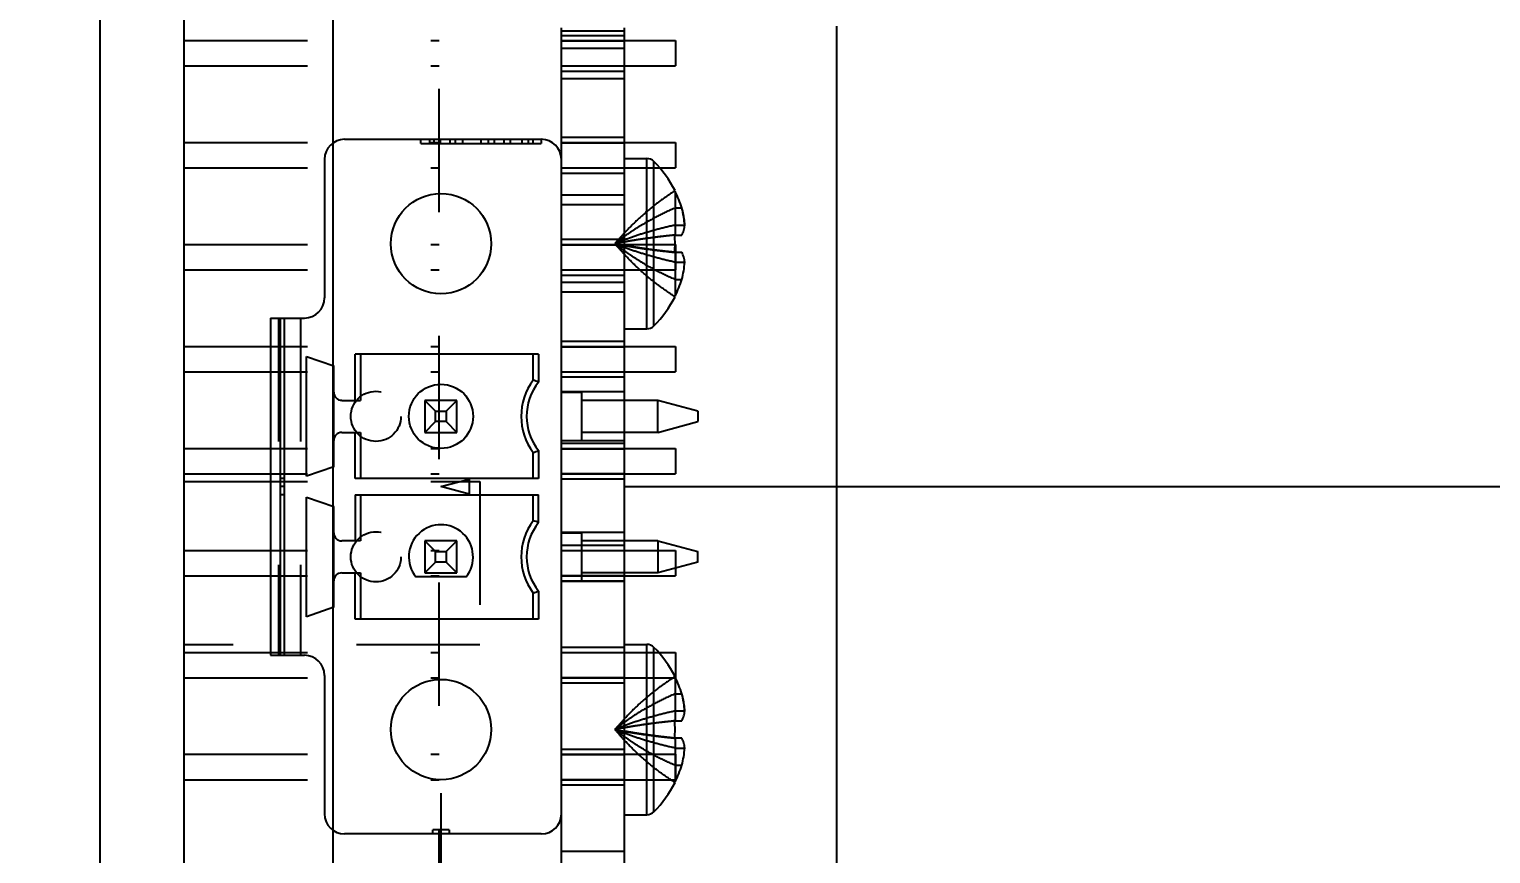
# Model space of a CAD drawing. Header units: inches. Extents: x 0 to 22, y 0 to 17.
# Drawn here: x 16.264 to 17.697, y 8.666 to 9.474 of the extents above; entities that cross this region are included whole.
import ezdxf

# ---------------------------------------------------------------- set-up
doc = ezdxf.new("R2010")
doc.units = ezdxf.units.IN
doc.header["$LTSCALE"] = 1.21
doc.header["$MEASUREMENT"] = 0
doc.linetypes.add('HIDDEN', pattern=[0.2, 0.1, -0.1])
doc.layers.get('0').update_dxf_attribs({"linetype": 'CONTINUOUS'})
doc.layers.add('DEFAULT_2', color=8, linetype='HIDDEN')
doc.layers.add('DIMENSIONS', color=7, linetype='CONTINUOUS')
doc.styles.get("Standard").update_dxf_attribs({"font": 'txt', "width": 0.8})
doc.dimstyles.new('DIMSTYLE_2', dxfattribs={"dimtxt": 0.125, "dimasz": 0.18, "dimexe": 0.18, "dimexo": 0.0625, "dimgap": 0.09, "dimtad": 0, "dimtih": 1, "dimtoh": 1, "dimdec": 3, "dimzin": 4, "dimdsep": 46, "dimtxsty": 'STANDARD', "dimblk": '_FILLED', "dimblk1": '_FILLED', "dimblk2": '_FILLED', "dimcen": 0.09, "dimadec": 0, "dimazin": 0, "dimtp": 0.01, "dimtm": 0.01, "dimtfac": 1, "dimtdec": 3, "dimtofl": 0, "dimtmove": 0, "dimatfit": 3, "dimldrblk": '_FILLED', "dimfxl": 1, "dimtolj": 1, "dimtzin": 4, "dimarcsym": 0})

# ---------------------------------------------------------------- blocks, each defined once
blk = doc.blocks.new('*D16')
at = {"layer": 'DIMENSIONS', "color": 2, "linetype": 'CONTINUOUS'}
blk.add_line((17.0557, 9.4771), (17.0557, 6.4381), dxfattribs=at)
at = {"layer": 'DIMENSIONS', "color": 2, "linetype": 'CONTINUOUS', "insert": (16.9932, 6.3756), "char_height": 0.125, "width": 1.225, "attachment_point": 3, "rotation": 90, "line_spacing_factor": 0.9}
blk.add_mtext('-.208{\\Ftxt.shx;\\W1.000000;\\H0.125000; }[5.28]', dxfattribs=at)
blk = doc.blocks.new('_FILLED')
at = {"color": 0, "linetype": 'BYBLOCK'}
blk.add_solid([(0, 0), (-1, 0.1736), (-1, -0.1736)], dxfattribs=at)
blk = doc.blocks.new('*D18')
at = {"layer": 'DIMENSIONS', "color": 2, "linetype": 'CONTINUOUS'}
blk.add_line((16.3329, 9.5009), (16.3329, 6.4381), dxfattribs=at)
at = {"layer": 'DIMENSIONS', "color": 2, "linetype": 'CONTINUOUS', "insert": (16.2704, 6.3756), "char_height": 0.125, "width": 1.225, "attachment_point": 3, "rotation": 90, "line_spacing_factor": 0.9}
blk.add_mtext('.515{\\Ftxt.shx;\\W1.000000;\\H0.125000; }[13.07]', dxfattribs=at)
blk = doc.blocks.new('*D19')
at = {"layer": 'DIMENSIONS', "color": 2, "linetype": 'CONTINUOUS'}
blk.add_line((16.6676, 8.7249), (16.6676, 6.4381), dxfattribs=at)
at = {"layer": 'DIMENSIONS', "color": 2, "linetype": 'CONTINUOUS', "insert": (16.6051, 6.3756), "char_height": 0.125, "width": 1.125, "attachment_point": 3, "rotation": 90, "line_spacing_factor": 0.9}
blk.add_mtext('.180{\\Ftxt.shx;\\W1.000000;\\H0.125000; }[4.57]', dxfattribs=at)
blk = doc.blocks.new('*D20')
at = {"layer": 'DIMENSIONS', "color": 2, "linetype": 'CONTINUOUS'}
for p, q in [((16.5617, 9.6473), (16.5617, 6.894)), ((16.5617, 6.894), (16.4948, 6.8206)), ((16.4948, 6.8206), (16.4948, 6.4381))]:
    blk.add_line(p, q, dxfattribs=at)
at = {"layer": 'DIMENSIONS', "color": 2, "linetype": 'CONTINUOUS', "insert": (16.4323, 6.3756), "char_height": 0.125, "width": 1.125, "attachment_point": 3, "rotation": 90, "line_spacing_factor": 0.9}
blk.add_mtext('.286{\\Ftxt.shx;\\W1.000000;\\H0.125000; }[7.26]', dxfattribs=at)
blk = doc.blocks.new('*D21')
at = {"layer": 'DIMENSIONS', "color": 2, "linetype": 'CONTINUOUS'}
blk.add_line((16.8482, 9.0256), (17.7432, 9.0256), dxfattribs=at)
at = {"layer": 'DIMENSIONS', "color": 2, "linetype": 'CONTINUOUS', "insert": (17.8057, 9.0881), "char_height": 0.125, "width": 1.325, "attachment_point": 1, "line_spacing_factor": 0.9}
blk.add_mtext('1.900{\\Ftxt.shx;\\W1.000000;\\H0.125000; }[48.26]', dxfattribs=at)
blk = doc.blocks.new('*D23')
at = {"layer": 'DIMENSIONS', "color": 2, "linetype": 'CONTINUOUS'}
blk.add_line((16.6718, 9.8004), (17.7432, 9.8004), dxfattribs=at)
at = {"layer": 'DIMENSIONS', "color": 2, "linetype": 'CONTINUOUS', "insert": (17.8057, 9.8629), "char_height": 0.125, "width": 1.325, "attachment_point": 1, "line_spacing_factor": 0.9}
blk.add_mtext('2.675{\\Ftxt.shx;\\W1.000000;\\H0.125000; }[67.94]', dxfattribs=at)

msp = doc.modelspace()

# ---------------------------------------------------------------- linework, layer by layer
at = {"color": 7, "linetype": 'CONTINUOUS'}
for p, q in [((16.4157, 8.3776), (16.4157, 9.559)), ((16.7857, 7.1256), (16.7857, 9.4756)), ((16.8477, 7.1256), (16.8477, 9.4756)), ((16.7857, 9.4726), (16.8477, 9.4726)), ((16.8477, 9.4631), (16.8977, 9.4631)), ((16.8977, 9.4631), (16.8977, 9.4381)), ((16.8477, 9.4381), (16.8977, 9.4381)), ((16.8477, 9.4256), (16.7857, 9.4256)), ((16.766, 9.3661), (16.5731, 9.3661)), ((16.8477, 9.3631), (16.8977, 9.3631)), ((16.8977, 9.3631), (16.8977, 9.3381)), ((16.5534, 9.3465), (16.5534, 9.2106)), ((16.8477, 9.3473), (16.8694, 9.3473)), ((16.8694, 9.1803), (16.8694, 9.3473)), ((16.8765, 9.1832), (16.8765, 9.3443)), ((16.8822, 9.3381), (16.8977, 9.3381)), ((16.8969, 9.3156), (16.8972, 9.3158)), ((16.8969, 9.2722), (16.8972, 9.2723)), ((16.8972, 9.2723), (16.9039, 9.2723)), ((16.8972, 9.2631), (16.8977, 9.2631)), ((16.8977, 9.2631), (16.8977, 9.2553)), ((16.8972, 9.2553), (16.8969, 9.2553)), ((16.9039, 9.2553), (16.8972, 9.2553)), ((16.8972, 9.2118), (16.8969, 9.2119)), ((16.5003, 9.1909), (16.5337, 9.1909)), ((16.5003, 9.1909), (16.5003, 8.8602)), ((16.5101, 8.8602), (16.5101, 9.1909)), ((16.514, 9.0335), (16.514, 9.1909)), ((16.8477, 9.1803), (16.8694, 9.1803)), ((16.8477, 9.1631), (16.8977, 9.1631)), ((16.8977, 9.1631), (16.8977, 9.1381)), ((16.5357, 9.1531), (16.5625, 9.1439)), ((16.5357, 9.0358), (16.5357, 9.1531)), ((16.7634, 9.1555), (16.5836, 9.1555)), ((16.5836, 9.1102), (16.5836, 9.1555)), ((16.5888, 9.1555), (16.5888, 9.1102)), ((16.7581, 9.1299), (16.7581, 9.1555)), ((16.7634, 9.1555), (16.7634, 9.1281)), ((16.5625, 9.0451), (16.5625, 9.1439)), ((16.8477, 9.1381), (16.8977, 9.1381)), ((16.5703, 9.1102), (16.5888, 9.1102)), ((16.6833, 9.1102), (16.6518, 9.1102)), ((16.6624, 9.0997), (16.6518, 9.1102)), ((16.6518, 9.1102), (16.6518, 9.0787)), ((16.6833, 9.1102), (16.6728, 9.0997)), ((16.6833, 9.0787), (16.6833, 9.1102)), ((16.8802, 9.1102), (16.8477, 9.1102)), ((16.9195, 9.0997), (16.8802, 9.1102)), ((16.8802, 9.0787), (16.8802, 9.1102)), ((16.6518, 9.0787), (16.6624, 9.0893)), ((16.6624, 9.0997), (16.6728, 9.0997)), ((16.6624, 9.0893), (16.6624, 9.0997)), ((16.6728, 9.0893), (16.6624, 9.0893)), ((16.6728, 9.0997), (16.6728, 9.0893)), ((16.6728, 9.0893), (16.6833, 9.0787)), ((16.8802, 9.0787), (16.9195, 9.0893)), ((16.9195, 9.0997), (16.9195, 9.0893)), ((16.5703, 9.0787), (16.5888, 9.0787)), ((16.5836, 9.0335), (16.5836, 9.0787)), ((16.5888, 9.0787), (16.5888, 9.0335)), ((16.6518, 9.0787), (16.6833, 9.0787)), ((16.8802, 9.0787), (16.8477, 9.0787)), ((16.7634, 9.0609), (16.7634, 9.0335)), ((16.8477, 9.0631), (16.8977, 9.0631)), ((16.8977, 9.0631), (16.8977, 9.0381)), ((16.7581, 9.0335), (16.7581, 9.0591)), ((16.514, 9.0335), (16.5101, 9.0335)), ((16.5625, 9.0451), (16.5357, 9.0358)), ((16.7634, 9.0335), (16.5836, 9.0335)), ((16.6676, 9.0256), (16.6951, 9.033)), ((16.6951, 9.033), (16.6951, 9.0182)), ((16.8477, 9.0381), (16.8977, 9.0381)), ((16.514, 9.0177), (16.5101, 9.0177)), ((16.514, 8.8602), (16.514, 9.0177)), ((16.5836, 9.0177), (16.7634, 9.0177)), ((16.5836, 9.0177), (16.5836, 8.9724)), ((16.5888, 9.0177), (16.5888, 8.9724)), ((16.6951, 9.0182), (16.6676, 9.0256)), ((16.7581, 8.9921), (16.7581, 9.0177)), ((16.7634, 8.9903), (16.7634, 9.0177)), ((16.5357, 9.0154), (16.5625, 9.0061)), ((16.5357, 8.898), (16.5357, 9.0154)), ((16.5625, 8.9073), (16.5625, 9.0061)), ((16.5888, 8.9724), (16.5703, 8.9724)), ((16.6833, 8.9724), (16.6518, 8.9724)), ((16.6624, 8.9619), (16.6518, 8.9724)), ((16.6518, 8.9724), (16.6518, 8.9409)), ((16.6624, 8.9619), (16.6728, 8.9619)), ((16.6624, 8.9515), (16.6624, 8.9619)), ((16.6833, 8.9724), (16.6728, 8.9619)), ((16.6728, 8.9619), (16.6728, 8.9515)), ((16.6833, 8.9409), (16.6833, 8.9724)), ((16.8802, 8.9724), (16.8477, 8.9724)), ((16.8802, 8.9724), (16.9195, 8.9619)), ((16.8802, 8.9724), (16.8802, 8.9409)), ((16.9195, 8.9515), (16.9195, 8.9619)), ((16.6518, 8.9409), (16.6624, 8.9515)), ((16.6728, 8.9515), (16.6624, 8.9515)), ((16.6728, 8.9515), (16.6833, 8.9409)), ((16.9195, 8.9515), (16.8802, 8.9409)), ((16.8977, 8.9456), (16.8977, 8.9381)), ((16.5703, 8.9409), (16.5888, 8.9409)), ((16.5836, 8.8957), (16.5836, 8.9409)), ((16.5888, 8.9409), (16.5888, 8.8957)), ((16.6922, 8.937), (16.643, 8.937)), ((16.6518, 8.9409), (16.6833, 8.9409)), ((16.8802, 8.9409), (16.8477, 8.9409)), ((16.8477, 8.9381), (16.8977, 8.9381)), ((16.7581, 8.8957), (16.7581, 8.9213)), ((16.7634, 8.9231), (16.7634, 8.8957)), ((16.5625, 8.9073), (16.5357, 8.898)), ((16.7634, 8.8957), (16.5836, 8.8957)), ((16.5003, 8.8602), (16.5337, 8.8602)), ((16.8477, 8.8709), (16.8694, 8.8709)), ((16.8694, 8.7039), (16.8694, 8.8709)), ((16.8765, 8.7069), (16.8765, 8.8679)), ((16.881, 8.8631), (16.8977, 8.8631)), ((16.8977, 8.8631), (16.8977, 8.8381)), ((16.5534, 8.8405), (16.5534, 8.7047)), ((16.8969, 8.8392), (16.8972, 8.8394)), ((16.8975, 8.8381), (16.8977, 8.8381)), ((16.8969, 8.7959), (16.8972, 8.7959)), ((16.8972, 8.7959), (16.9039, 8.7959)), ((16.8972, 8.7789), (16.8969, 8.7789)), ((16.9039, 8.7789), (16.8972, 8.7789)), ((16.8972, 8.7354), (16.8969, 8.7356)), ((16.8477, 8.7039), (16.8694, 8.7039)), ((16.766, 8.685), (16.5731, 8.685))]:
    msp.add_line(p, q, dxfattribs=at)
for centre, radius in [((16.6676, 9.2638), 0.0492), ((16.6676, 9.0945), 0.0315), ((16.6676, 8.7874), 0.0492)]:
    msp.add_circle(centre, radius, dxfattribs=at)
for centre, radius, start, end in [((16.5731, 9.3465), 0.0197, 90, 180), ((16.766, 9.3465), 0.0197, 0, 90), ((16.8694, 9.3373), 0.01, 44.8073, 90), ((16.7954, 9.2638), 0.1143, 27.0623, 44.8073), ((16.7945, 9.2638), 0.1147, 26.5511, 26.8473), ((16.7954, 9.2638), 0.114, 17.8829, 26.7492), ((16.8223, 9.2761), 0.0846, 3.9723, 15.5329), ((16.7624, 9.2638), 0.1348, 356.396, 3.6039), ((16.8223, 9.2514), 0.0846, 344.4671, 356.0277), ((16.7954, 9.2638), 0.114, 333.2508, 342.1171), ((16.5337, 9.2106), 0.0197, 270, 360), ((16.7954, 9.2638), 0.1143, 315.1927, 332.9377), ((16.7945, 9.2638), 0.1147, 333.1527, 333.4489), ((16.8694, 9.1903), 0.01, 270, 315.1927), ((16.5703, 9.1181), 0.00787, 180, 270), ((16.8054, 9.0945), 0.0591, 143.1301, 216.8699), ((16.8054, 9.0945), 0.0538, 141.2958, 218.7042), ((16.6468, 8.7959), 0.3521, 70.6646, 71.5716), ((16.5703, 9.0709), 0.00787, 90, 180), ((16.6468, 9.3931), 0.3521, 288.4284, 289.3354), ((16.6676, 8.9567), 0.0315, 321.3178, 218.6822), ((16.8054, 8.9567), 0.0591, 143.1301, 216.8699), ((16.8054, 8.9567), 0.0538, 141.2958, 218.7042), ((16.6492, 8.6649), 0.3449, 70.6551, 71.5811), ((16.5703, 8.9803), 0.00787, 180, 270), ((16.5703, 8.9331), 0.00787, 90, 180), ((16.6468, 9.2553), 0.3521, 288.4284, 289.3354), ((16.5337, 8.8405), 0.0197, 0, 90), ((16.8694, 8.8609), 0.01, 44.8073, 90), ((16.7954, 8.7874), 0.1143, 27.0623, 44.8073), ((16.7945, 8.7874), 0.1147, 26.5511, 26.8473), ((16.7954, 8.7874), 0.114, 17.8829, 26.7492), ((16.8223, 8.7997), 0.0846, 3.9723, 15.5329), ((16.7624, 8.7874), 0.1348, 356.396, 3.6039), ((16.8223, 8.7751), 0.0846, 344.4671, 356.0277), ((16.7954, 8.7874), 0.114, 333.2508, 342.1171), ((16.7954, 8.7874), 0.1143, 315.1927, 332.9377), ((16.7945, 8.7874), 0.1147, 333.1527, 333.4489), ((16.5731, 8.7047), 0.0197, 180, 270), ((16.766, 8.7047), 0.0197, 270, 360), ((16.8694, 8.7139), 0.01, 270, 315.1927)]:
    msp.add_arc(centre, radius, start, end, dxfattribs=at)
for points, knots in [([(16.9039, 9.2723), (16.9042, 9.2731), (16.9049, 9.2746), (16.9058, 9.2771), (16.9064, 9.2795), (16.9067, 9.2812), (16.9068, 9.282)], [0, 0, 0, 0, 0.257301, 0.508941, 0.756086, 1, 1, 1, 1]), ([(16.9068, 9.2456), (16.9067, 9.2464), (16.9064, 9.248), (16.9058, 9.2505), (16.9049, 9.2529), (16.9042, 9.2545), (16.9039, 9.2553)], [0, 0, 0, 0, 0.243914, 0.491059, 0.742699, 1, 1, 1, 1]), ([(16.9039, 8.7959), (16.9042, 8.7967), (16.9049, 8.7983), (16.9058, 8.8007), (16.9064, 8.8031), (16.9067, 8.8048), (16.9068, 8.8056)], [0, 0, 0, 0, 0.257301, 0.508941, 0.756086, 1, 1, 1, 1]), ([(16.9068, 8.7692), (16.9067, 8.77), (16.9064, 8.7717), (16.9058, 8.7741), (16.9049, 8.7765), (16.9042, 8.7781), (16.9039, 8.7789)], [0, 0, 0, 0, 0.243914, 0.491059, 0.742699, 1, 1, 1, 1])]:
    msp.add_open_spline(points, degree=3, knots=knots, dxfattribs=at)
at = {"layer": 'DEFAULT_2', "color": 8, "linetype": 'HIDDEN'}
for p, q in [((16.6657, 7.6006), (16.6657, 10.3006)), ((16.4157, 9.4631), (16.6657, 9.4631)), ((16.7857, 9.4681), (16.8477, 9.4681)), ((16.7857, 9.4631), (16.8477, 9.4631)), ((16.7857, 9.4628), (16.8477, 9.4628)), ((16.8477, 9.4551), (16.7857, 9.4551)), ((16.4157, 9.4381), (16.6657, 9.4381)), ((16.7857, 9.4383), (16.8477, 9.4383)), ((16.7857, 9.4381), (16.8477, 9.4381)), ((16.7857, 9.4331), (16.8477, 9.4331)), ((16.4157, 9.3631), (16.6657, 9.3631)), ((16.6479, 9.3622), (16.6479, 9.3661)), ((16.6479, 9.3622), (16.766, 9.3622)), ((16.6562, 9.3661), (16.6562, 9.3622)), ((16.6607, 9.3661), (16.6607, 9.3622)), ((16.6669, 9.3661), (16.6669, 9.3622)), ((16.6764, 9.3661), (16.6764, 9.3622)), ((16.682, 9.3622), (16.682, 9.3661)), ((16.6891, 9.3622), (16.6891, 9.3661)), ((16.7071, 9.3622), (16.7071, 9.3661)), ((16.7143, 9.3622), (16.7143, 9.3661)), ((16.7199, 9.3661), (16.7199, 9.3622)), ((16.7294, 9.3661), (16.7294, 9.3622)), ((16.7356, 9.3661), (16.7356, 9.3622)), ((16.747, 9.3661), (16.747, 9.3622)), ((16.7532, 9.3661), (16.7532, 9.3622)), ((16.7577, 9.3661), (16.7577, 9.3622)), ((16.766, 9.3661), (16.766, 9.3622)), ((16.7857, 9.3681), (16.8477, 9.3681)), ((16.7857, 9.3631), (16.8477, 9.3631)), ((16.7857, 9.3628), (16.8477, 9.3628)), ((16.4157, 9.3381), (16.6657, 9.3381)), ((16.7857, 9.3383), (16.8477, 9.3383)), ((16.7857, 9.3381), (16.8822, 9.3381)), ((16.7857, 9.3331), (16.8477, 9.3331)), ((16.8477, 9.3113), (16.7857, 9.3113)), ((16.8969, 9.3156), (16.897, 9.3154)), ((16.897, 9.3154), (16.8971, 9.3153)), ((16.8971, 9.3153), (16.8972, 9.3151)), ((16.8972, 9.3151), (16.8972, 9.2723)), ((16.8477, 9.3018), (16.7857, 9.3018)), ((16.8972, 9.2988), (16.9039, 9.2988)), ((16.8972, 9.282), (16.9068, 9.282)), ((16.4157, 9.2631), (16.6657, 9.2631)), ((16.7857, 9.2681), (16.8477, 9.2681)), ((16.7857, 9.2631), (16.8972, 9.2631)), ((16.7857, 9.2628), (16.8477, 9.2628)), ((16.8477, 9.2655), (16.8466, 9.2653)), ((16.8477, 9.262), (16.8466, 9.2622)), ((16.8972, 9.2723), (16.8969, 9.2722)), ((16.8972, 9.2553), (16.8969, 9.2553)), ((16.8972, 9.2553), (16.8972, 9.2125)), ((16.8977, 9.2553), (16.8977, 9.2381)), ((16.4157, 9.2381), (16.6657, 9.2381)), ((16.7857, 9.2383), (16.8477, 9.2383)), ((16.7857, 9.2381), (16.8977, 9.2381)), ((16.7857, 9.2331), (16.8477, 9.2331)), ((16.8972, 9.2456), (16.9068, 9.2456)), ((16.8477, 9.2258), (16.7857, 9.2258)), ((16.8972, 9.2288), (16.9039, 9.2288)), ((16.8477, 9.2163), (16.7857, 9.2163)), ((16.5081, 9.1909), (16.5081, 8.8602)), ((16.5298, 9.1909), (16.5298, 8.8602)), ((16.4157, 9.1631), (16.6657, 9.1631)), ((16.7857, 9.1681), (16.8477, 9.1681)), ((16.7857, 9.1631), (16.8477, 9.1631)), ((16.7857, 9.1628), (16.8477, 9.1628)), ((16.4157, 9.1381), (16.6657, 9.1381)), ((16.7857, 9.1383), (16.8477, 9.1383)), ((16.7857, 9.1381), (16.8477, 9.1381)), ((16.7857, 9.1331), (16.8477, 9.1331)), ((16.8477, 9.1185), (16.7857, 9.1185)), ((16.7857, 9.1181), (16.8054, 9.1181)), ((16.8054, 9.1181), (16.8054, 9.0709)), ((16.8477, 9.1102), (16.8054, 9.1102)), ((16.8477, 9.0787), (16.8054, 9.0787)), ((16.4157, 9.0631), (16.6657, 9.0631)), ((16.7857, 9.0709), (16.8054, 9.0709)), ((16.8477, 9.0705), (16.7857, 9.0705)), ((16.7857, 9.0681), (16.8477, 9.0681)), ((16.7857, 9.0631), (16.8477, 9.0631)), ((16.7857, 9.0628), (16.8477, 9.0628)), ((16.4157, 9.0381), (16.6657, 9.0381)), ((16.514, 9.0335), (16.5101, 9.0335)), ((16.514, 9.0177), (16.514, 9.0335)), ((16.7857, 9.0383), (16.8477, 9.0383)), ((16.7857, 9.0381), (16.8477, 9.0381)), ((16.7857, 9.0331), (16.8477, 9.0331)), ((16.4157, 9.0306), (16.7057, 9.0306)), ((16.514, 9.0256), (16.5101, 9.0256)), ((16.514, 9.0177), (16.5101, 9.0177)), ((16.7057, 9.0306), (16.7057, 8.8706)), ((16.8477, 8.9807), (16.7857, 8.9807)), ((16.7857, 8.9803), (16.8054, 8.9803)), ((16.8054, 8.9803), (16.8054, 8.9331)), ((16.4157, 8.9631), (16.6657, 8.9631)), ((16.7857, 8.9681), (16.8477, 8.9681)), ((16.7857, 8.9631), (16.8977, 8.9631)), ((16.7857, 8.9628), (16.8477, 8.9628)), ((16.8477, 8.9724), (16.8054, 8.9724)), ((16.8977, 8.9631), (16.8977, 8.9456)), ((16.4157, 8.9381), (16.6657, 8.9381)), ((16.7857, 8.9383), (16.8477, 8.9383)), ((16.7857, 8.9381), (16.8477, 8.9381)), ((16.7857, 8.9331), (16.8054, 8.9331)), ((16.7857, 8.9331), (16.8477, 8.9331)), ((16.8477, 8.9327), (16.7857, 8.9327)), ((16.8477, 8.9409), (16.8054, 8.9409)), ((16.7057, 8.8706), (16.4157, 8.8706)), ((16.4157, 8.8631), (16.6657, 8.8631)), ((16.7857, 8.8681), (16.8477, 8.8681)), ((16.7857, 8.8631), (16.881, 8.8631)), ((16.7857, 8.8628), (16.8477, 8.8628)), ((16.4157, 8.8381), (16.6657, 8.8381)), ((16.7857, 8.8383), (16.8477, 8.8383)), ((16.7857, 8.8381), (16.8975, 8.8381)), ((16.7857, 8.8331), (16.8477, 8.8331)), ((16.8969, 8.8392), (16.897, 8.8391)), ((16.897, 8.8391), (16.8971, 8.8389)), ((16.8971, 8.8389), (16.8972, 8.8387)), ((16.8972, 8.8387), (16.8972, 8.7959)), ((16.8972, 8.8224), (16.9039, 8.8224)), ((16.8972, 8.8056), (16.9068, 8.8056)), ((16.8477, 8.7891), (16.8466, 8.789)), ((16.8972, 8.7959), (16.8969, 8.7959)), ((16.8477, 8.7856), (16.8466, 8.7858)), ((16.8972, 8.7789), (16.8969, 8.7789)), ((16.8972, 8.7789), (16.8972, 8.7361)), ((16.4157, 8.7631), (16.6657, 8.7631)), ((16.7857, 8.7681), (16.8477, 8.7681)), ((16.7857, 8.7631), (16.8977, 8.7631)), ((16.7857, 8.7628), (16.8477, 8.7628)), ((16.8972, 8.7692), (16.9068, 8.7692)), ((16.8977, 8.7631), (16.8977, 8.7381)), ((16.8972, 8.7524), (16.9039, 8.7524)), ((16.4157, 8.7381), (16.6657, 8.7381)), ((16.7857, 8.7383), (16.8477, 8.7383)), ((16.7857, 8.7381), (16.8977, 8.7381)), ((16.7857, 8.7331), (16.8477, 8.7331)), ((16.6755, 8.689), (16.6597, 8.689)), ((16.6597, 8.685), (16.6597, 8.689)), ((16.6676, 8.689), (16.6676, 8.685)), ((16.6755, 8.689), (16.6755, 8.685)), ((16.7857, 8.6681), (16.8477, 8.6681))]:
    msp.add_line(p, q, dxfattribs=at)
for centre in [(16.6038, 9.0945), (16.6038, 8.9567)]:
    msp.add_circle(centre, 0.0246, dxfattribs=at)
for centre, radius, start, end in [((16.8212, 9.2758), 0.0858, 14.0305, 15.5054), ((16.8224, 9.2761), 0.0846, 5.1899, 14.0453), ((17.055, 9.0807), 0.2838, 136.9476, 139.8319), ((16.8231, 9.2762), 0.0839, 3.9516, 5.1773), ((16.9909, 9.0721), 0.2451, 125.7595, 128.5474), ((16.9522, 8.9884), 0.298, 110.5236, 112.4879), ((16.9409, 8.7321), 0.5415, 99.9161, 100.9386), ((16.9409, 8.7321), 0.5415, 99.918, 100.9386), ((16.9403, 8.7357), 0.5379, 100.0248, 100.9414), ((16.9403, 8.7357), 0.5379, 100.0252, 100.9414), ((16.9522, 9.5391), 0.298, 247.5121, 249.4764), ((17.055, 9.4468), 0.2838, 220.1681, 223.0524), ((16.9909, 9.4555), 0.2451, 231.4526, 234.2405), ((16.9409, 9.7955), 0.5415, 259.0614, 260.0839), ((16.9409, 9.7954), 0.5415, 259.0614, 260.082), ((16.9403, 9.7919), 0.5379, 259.0586, 259.9752), ((16.9403, 9.7919), 0.5379, 259.0586, 259.9748), ((16.9462, 8.7021), 0.572, 99.7559, 99.9203), ((16.9462, 8.7022), 0.5719, 99.7574, 99.9221), ((16.9462, 9.8254), 0.572, 260.0797, 260.2441), ((16.9462, 9.8253), 0.5719, 260.0779, 260.2426), ((16.9506, 8.6762), 0.5982, 99.1629, 99.7512), ((16.9506, 8.6763), 0.5982, 99.1636, 99.7527), ((16.9506, 9.8513), 0.5982, 260.2488, 260.8371), ((16.9506, 9.8513), 0.5982, 260.2473, 260.8364), ((16.9551, 8.6483), 0.6265, 98.8622, 99.1639), ((16.9551, 9.8792), 0.6265, 260.8361, 261.1378), ((16.9551, 8.6482), 0.6266, 98.8608, 99.1632), ((16.9551, 9.8793), 0.6266, 260.8368, 261.1392), ((16.9598, 8.618), 0.6572, 98.3495, 98.8575), ((16.9598, 8.6181), 0.6571, 98.3505, 98.859), ((16.9598, 9.9095), 0.6572, 261.1425, 261.6505), ((16.9598, 9.9095), 0.6571, 261.141, 261.6495), ((16.9641, 8.5888), 0.6867, 98.053, 98.3495), ((16.9641, 8.5889), 0.6866, 98.0542, 98.3504), ((16.9687, 8.5562), 0.7196, 97.5744, 98.0501), ((16.9687, 8.5563), 0.7195, 97.5755, 98.0513), ((16.9728, 8.5254), 0.7507, 97.3024, 97.5744), ((16.9728, 8.5255), 0.7506, 97.3032, 97.5755), ((16.9774, 8.4887), 0.7877, 96.813, 97.3), ((16.9774, 8.4886), 0.7878, 96.8119, 97.2991), ((16.9813, 8.4565), 0.8201, 96.5975, 96.8124), ((16.9813, 8.4566), 0.82, 96.5979, 96.8135), ((16.987, 8.4065), 0.8704, 95.9384, 96.5913), ((16.7624, 9.2638), 0.1348, 358.7983, 1.2017), ((16.9641, 9.9387), 0.6867, 261.6505, 261.947), ((16.9641, 9.9386), 0.6866, 261.6496, 261.9458), ((16.9687, 9.9714), 0.7196, 261.9499, 262.4256), ((16.9687, 9.9713), 0.7195, 261.9487, 262.4245), ((16.9728, 10.0022), 0.7507, 262.4256, 262.6976), ((16.9728, 10.0021), 0.7506, 262.4245, 262.6968), ((16.9774, 10.0389), 0.7877, 262.7, 263.187), ((16.9774, 10.039), 0.7878, 262.7009, 263.1881), ((16.9813, 10.0711), 0.8201, 263.1876, 263.4025), ((16.9813, 10.071), 0.82, 263.1865, 263.4021), ((16.987, 10.1211), 0.8704, 263.4087, 264.0616), ((16.8212, 8.7995), 0.0858, 14.0305, 15.5054), ((16.8224, 8.7997), 0.0846, 5.1899, 14.0453), ((16.8231, 8.7998), 0.0839, 3.9516, 5.1773), ((17.055, 8.6043), 0.2838, 136.9476, 139.8319), ((16.9909, 8.5957), 0.2451, 125.7595, 128.5474), ((16.9522, 8.512), 0.298, 110.5236, 112.4879), ((16.9409, 8.2557), 0.5415, 99.9161, 100.9386), ((16.9409, 8.2558), 0.5415, 99.918, 100.9386), ((16.9403, 8.2593), 0.5379, 100.0248, 100.9414), ((16.9403, 8.2593), 0.5379, 100.0252, 100.9414), ((17.055, 8.9705), 0.2838, 220.1681, 223.0524), ((16.9909, 8.9791), 0.2451, 231.4526, 234.2405), ((16.9409, 9.3191), 0.5415, 259.0614, 260.0839), ((16.9409, 9.319), 0.5415, 259.0614, 260.082), ((16.9403, 9.3155), 0.5379, 259.0586, 259.9752), ((16.9403, 9.3155), 0.5379, 259.0586, 259.9748), ((16.9522, 9.0627), 0.298, 247.5121, 249.4764), ((16.9462, 8.2257), 0.572, 99.7559, 99.9203), ((16.9462, 8.2258), 0.5719, 99.7574, 99.9221), ((16.9506, 8.1998), 0.5982, 99.1629, 99.7512), ((16.9506, 8.1999), 0.5982, 99.1636, 99.7527), ((16.9551, 8.1719), 0.6265, 98.8622, 99.1639), ((16.9551, 8.1719), 0.6266, 98.8608, 99.1632), ((16.9598, 8.1416), 0.6572, 98.3495, 98.8575), ((16.9598, 8.1417), 0.6571, 98.3505, 98.859), ((16.9641, 8.1125), 0.6867, 98.053, 98.3495), ((16.9641, 8.1125), 0.6866, 98.0542, 98.3504), ((16.9687, 8.0798), 0.7196, 97.5744, 98.0501), ((16.9687, 8.0799), 0.7195, 97.5755, 98.0513), ((16.9728, 8.049), 0.7507, 97.3024, 97.5744), ((16.9728, 8.0491), 0.7506, 97.3032, 97.5755), ((16.9774, 8.0123), 0.7877, 96.813, 97.3), ((16.9774, 8.0122), 0.7878, 96.8119, 97.2991), ((16.9813, 7.9801), 0.8201, 96.5975, 96.8124), ((16.9813, 7.9802), 0.82, 96.5979, 96.8135), ((16.987, 7.9301), 0.8704, 95.9384, 96.5913), ((16.7624, 8.7874), 0.1348, 358.7983, 1.2017), ((16.9462, 9.349), 0.5719, 260.0779, 260.2426), ((16.9462, 9.3491), 0.572, 260.0797, 260.2441), ((16.9506, 9.375), 0.5982, 260.2488, 260.8371), ((16.9506, 9.3749), 0.5982, 260.2473, 260.8364), ((16.9551, 9.4029), 0.6265, 260.8361, 261.1378), ((16.9551, 9.4029), 0.6266, 260.8368, 261.1392), ((16.9598, 9.4332), 0.6572, 261.1425, 261.6505), ((16.9598, 9.4331), 0.6571, 261.141, 261.6495), ((16.9641, 9.4623), 0.6867, 261.6505, 261.947), ((16.9641, 9.4623), 0.6866, 261.6496, 261.9458), ((16.9687, 9.495), 0.7196, 261.9499, 262.4256), ((16.9687, 9.4949), 0.7195, 261.9487, 262.4245), ((16.9728, 9.5258), 0.7507, 262.4256, 262.6976), ((16.9728, 9.5257), 0.7506, 262.4245, 262.6968), ((16.9774, 9.5625), 0.7877, 262.7, 263.187), ((16.9774, 9.5626), 0.7878, 262.7009, 263.1881), ((16.9813, 9.5947), 0.8201, 263.1876, 263.4025), ((16.9813, 9.5946), 0.82, 263.1865, 263.4021), ((16.987, 9.6447), 0.8704, 263.4087, 264.0616)]:
    msp.add_arc(centre, radius, start, end, dxfattribs=at)
for points, knots in [([(16.8969, 9.3156), (16.8925, 9.3128), (16.8837, 9.3068), (16.8711, 9.2969), (16.859, 9.2862), (16.8514, 9.2784), (16.8477, 9.2745)], [0, 0, 0, 0, 0.246061, 0.494075, 0.74506, 1, 1, 1, 1]), ([(16.8972, 9.2988), (16.8918, 9.2965), (16.8813, 9.2916), (16.8686, 9.2846), (16.8589, 9.2786), (16.8518, 9.2739), (16.8449, 9.269), (16.8404, 9.2655), (16.8382, 9.2638)], [0, 0, 0, 0, 0.254564, 0.505321, 0.629638, 0.753426, 0.876831, 1, 1, 1, 1]), ([(16.8972, 9.282), (16.8919, 9.2808), (16.8815, 9.2783), (16.8663, 9.274), (16.8519, 9.2692), (16.8427, 9.2656), (16.8382, 9.2638)], [0, 0, 0, 0, 0.264261, 0.518708, 0.763789, 1, 1, 1, 1]), ([(16.8972, 9.2288), (16.8918, 9.2311), (16.8813, 9.236), (16.8686, 9.2429), (16.8589, 9.2489), (16.8518, 9.2536), (16.8449, 9.2586), (16.8404, 9.262), (16.8382, 9.2638)], [0, 0, 0, 0, 0.254564, 0.505321, 0.629638, 0.753426, 0.876831, 1, 1, 1, 1]), ([(16.8972, 9.2456), (16.8919, 9.2468), (16.8815, 9.2493), (16.8663, 9.2536), (16.8519, 9.2583), (16.8427, 9.2619), (16.8382, 9.2638)], [0, 0, 0, 0, 0.264261, 0.518708, 0.763789, 1, 1, 1, 1]), ([(16.8969, 9.2722), (16.8925, 9.2718), (16.884, 9.2708), (16.8714, 9.2692), (16.8594, 9.2675), (16.8515, 9.2662), (16.8477, 9.2655)], [0, 0, 0, 0, 0.26454, 0.519339, 0.764465, 1, 1, 1, 1]), ([(16.8969, 9.2553), (16.8925, 9.2558), (16.884, 9.2567), (16.8714, 9.2583), (16.8594, 9.2601), (16.8515, 9.2614), (16.8477, 9.262)], [0, 0, 0, 0, 0.26454, 0.519339, 0.764465, 1, 1, 1, 1]), ([(16.8969, 9.2119), (16.8925, 9.2148), (16.8837, 9.2208), (16.8711, 9.2306), (16.859, 9.2414), (16.8514, 9.2491), (16.8477, 9.2531)], [0, 0, 0, 0, 0.246061, 0.494075, 0.74506, 1, 1, 1, 1]), ([(16.8969, 8.8392), (16.8925, 8.8364), (16.8837, 8.8304), (16.8711, 8.8206), (16.859, 8.8098), (16.8514, 8.8021), (16.8477, 8.7981)], [0, 0, 0, 0, 0.246061, 0.494075, 0.74506, 1, 1, 1, 1]), ([(16.8972, 8.8224), (16.8918, 8.8201), (16.8813, 8.8152), (16.8686, 8.8083), (16.8589, 8.8023), (16.8518, 8.7975), (16.8449, 8.7926), (16.8404, 8.7892), (16.8382, 8.7874)], [0, 0, 0, 0, 0.254564, 0.505321, 0.629638, 0.753426, 0.876831, 1, 1, 1, 1]), ([(16.8972, 8.8056), (16.8919, 8.8044), (16.8815, 8.8019), (16.8663, 8.7976), (16.8519, 8.7928), (16.8427, 8.7893), (16.8382, 8.7874)], [0, 0, 0, 0, 0.264261, 0.518708, 0.763789, 1, 1, 1, 1]), ([(16.8972, 8.7524), (16.8918, 8.7547), (16.8813, 8.7596), (16.8686, 8.7665), (16.8589, 8.7725), (16.8518, 8.7772), (16.8449, 8.7822), (16.8404, 8.7856), (16.8382, 8.7874)], [0, 0, 0, 0, 0.254564, 0.505321, 0.629638, 0.753426, 0.876831, 1, 1, 1, 1]), ([(16.8972, 8.7692), (16.8919, 8.7704), (16.8815, 8.7729), (16.8663, 8.7772), (16.8519, 8.782), (16.8427, 8.7855), (16.8382, 8.7874)], [0, 0, 0, 0, 0.264261, 0.518708, 0.763789, 1, 1, 1, 1]), ([(16.8969, 8.7959), (16.8925, 8.7954), (16.884, 8.7945), (16.8714, 8.7929), (16.8594, 8.7911), (16.8515, 8.7898), (16.8477, 8.7891)], [0, 0, 0, 0, 0.26454, 0.519339, 0.764465, 1, 1, 1, 1]), ([(16.8969, 8.7789), (16.8925, 8.7794), (16.884, 8.7803), (16.8714, 8.7819), (16.8594, 8.7837), (16.8515, 8.785), (16.8477, 8.7857)], [0, 0, 0, 0, 0.26454, 0.519339, 0.764465, 1, 1, 1, 1]), ([(16.8969, 8.7356), (16.8925, 8.7384), (16.8837, 8.7444), (16.8711, 8.7542), (16.859, 8.765), (16.8514, 8.7727), (16.8477, 8.7767)], [0, 0, 0, 0, 0.246061, 0.494075, 0.74506, 1, 1, 1, 1])]:
    msp.add_open_spline(points, degree=3, knots=knots, dxfattribs=at)
for points in [[(16.8969, 9.3156), (16.8969, 9.3156), (16.8969, 9.3156), (16.8968, 9.3156)], [(16.897, 9.2723), (16.897, 9.2723), (16.8969, 9.2722), (16.8969, 9.2722)], [(16.8971, 9.2723), (16.8971, 9.2723), (16.897, 9.2723), (16.897, 9.2723)], [(16.8972, 9.2723), (16.8971, 9.2723), (16.8971, 9.2723), (16.8971, 9.2723)], [(16.8969, 9.2119), (16.8969, 9.212), (16.8969, 9.212), (16.8968, 9.212)], [(16.8969, 8.8392), (16.8969, 8.8392), (16.8969, 8.8392), (16.8968, 8.8392)], [(16.897, 8.7959), (16.897, 8.7959), (16.8969, 8.7959), (16.8969, 8.7959)], [(16.8971, 8.7959), (16.8971, 8.7959), (16.897, 8.7959), (16.897, 8.7959)], [(16.8972, 8.7959), (16.8971, 8.7959), (16.8971, 8.7959), (16.8971, 8.7959)], [(16.8969, 8.7356), (16.8969, 8.7356), (16.8969, 8.7356), (16.8968, 8.7356)]]:
    msp.add_open_spline(points, degree=3, dxfattribs=at)

# ---------------------------------------------------------------- dimensions: what is measured, and where the dimension line sits
at = {"layer": 'DIMENSIONS', "color": 2, "linetype": 'CONTINUOUS'}
for feature_location, offset, dtype, origin, picture, middle in [((16.6718, 9.8004), (1.0714, 0), 0, (16.6093, 7.1256), '*D23', (18.4682, 9.8004)), ((16.5616729347, 9.6473226463), (-0.0668903882, -3.2092362205), 0, (16.8476886827, 9.7098226463), '*D20', (16.6068009506, 5.5895872599)), ((16.3329, 9.5009), (0, -3.0629), 1, (16.8477, 9.5634), '*D18', (16.4674, 5.5396)), ((16.8482, 9.0256), (0.895, 0), 0, (16.7857, 7.1256), '*D21', (18.4682, 9.0256)), ((16.6676, 8.7249), (0, -2.2868), 1, (16.8477, 8.7874), '*D19', (16.7796, 5.5896))]:
    dim = msp.add_ordinate_dim(feature_location=feature_location, offset=offset, dtype=dtype, origin=origin, dimstyle='DIMSTYLE_2', dxfattribs=at)
    dim.commit()
    dim.dimension.update_dxf_attribs({"geometry": picture, "text_midpoint": middle})
dim = msp.add_ordinate_dim(feature_location=(17.0557, 9.4771), offset=(0, -3.039), dtype=1, origin=(16.8477, 7.1756), text='-<>', dimstyle='DIMSTYLE_2', dxfattribs=at)
dim.commit()
dim.dimension.update_dxf_attribs({"geometry": '*D16', "text_midpoint": (17.1677, 5.5896)})

doc.saveas('drawing.dxf')
